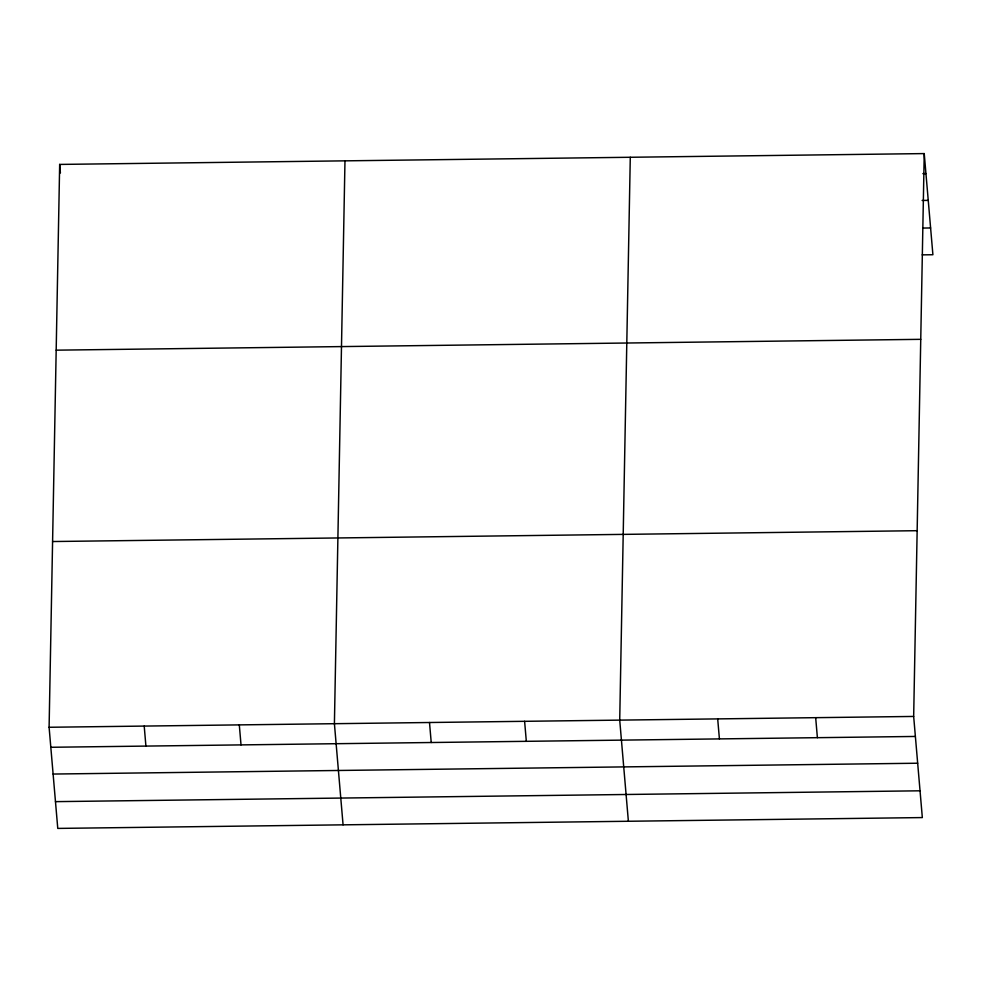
<?xml version="1.0" encoding="UTF-8"?>
<svg xmlns="http://www.w3.org/2000/svg" width="982" height="982" viewBox="0 0 982 982"><rect width="100%" height="100%" fill="white"/><g stroke="black" fill="none" stroke-linecap="round" stroke-linejoin="round"><path stroke-width="1.47" d="M924.234 153.585L913.665 716.443L922.331 817.576L57.766 828.415L49.1 727.269L59.669 164.424L924.234 153.585L932.9 254.731L922.184 254.866M344.977 160.852L334.408 723.697L343.074 824.831M630.284 157.267L619.716 720.125L628.382 821.259M922.884 173.642L925.94 173.605M922.11 200.451L928.236 200.377M922.945 228.057L930.605 227.959M56.183 350.169L920.748 339.33M52.586 541.536L917.151 530.697M49.1 727.269L913.665 716.443M50.819 747.277L915.371 736.451M53.114 774.049L917.667 763.223M55.471 801.643L920.036 790.805M815.674 717.67L817.392 737.678M717.695 718.898L719.413 738.906M524.609 721.316L526.327 741.324M429.502 722.507L431.221 742.515M239.301 724.888L241.02 744.896M144.207 726.079L145.913 746.087M59.669 164.424L60.405 173.004"/></g></svg>
